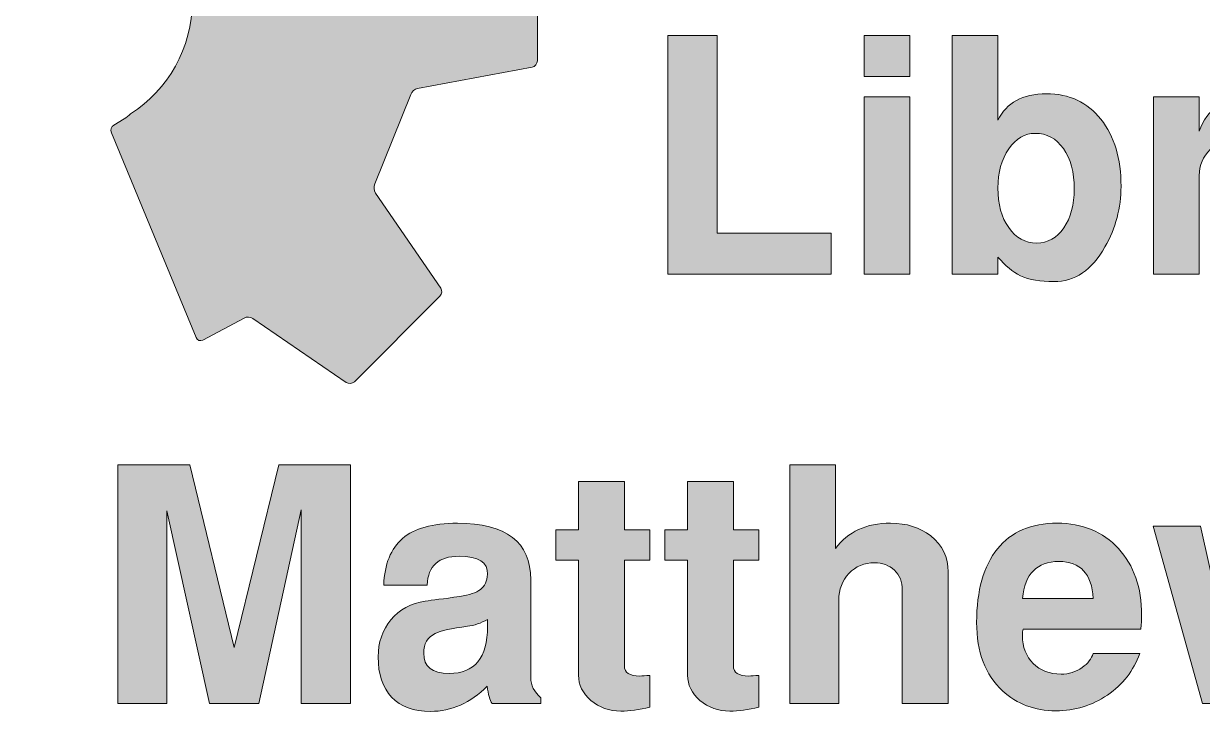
# Model space of a CAD drawing. Header units: inches. Extents: x 0.59 to 9.35, y -3.46 to -0.44.
# Drawn here: x 3.3002 to 3.7503, y -2.9224 to -2.6598 of the extents above; entities that cross this region are included whole.
import ezdxf

# ---------------------------------------------------------------- set-up
doc = ezdxf.new("R2010")
doc.units = ezdxf.units.IN
doc.header["$MEASUREMENT"] = 0
doc.layers.add('Layer 1', color=7, linetype='Continuous')

# ---------------------------------------------------------------- blocks, each defined once
blk = doc.blocks.new('block 56')
at = {"layer": 'Layer 1', "true_color": 0xed1f24}
h = blk.add_hatch(color=240, dxfattribs=at)
h.dxf.hatch_style = 2
edge = h.paths.add_edge_path()
edge.add_spline(control_points=[(3.4944, -2.62542), (3.4944, -2.62542), (3.4495, -2.61707), (3.4495, -2.61707), (3.44841, -2.61687), (3.44722, -2.61584), (3.44685, -2.61479), (3.44685, -2.61479), (3.43309, -2.58268), (3.43309, -2.58268), (3.43257, -2.58169), (3.43267, -2.58013), (3.43331, -2.57921), (3.43331, -2.57921), (3.45946, -2.54109), (3.45946, -2.54109), (3.46008, -2.54017), (3.45996, -2.53878), (3.45917, -2.53799), (3.45917, -2.53799), (3.42651, -2.50532), (3.42651, -2.50532), (3.42571, -2.50453), (3.42432, -2.5044), (3.42341, -2.50503), (3.42341, -2.50503), (3.38461, -2.53165), (3.38461, -2.53165), (3.38369, -2.53228), (3.38212, -2.5324), (3.38112, -2.5319), (3.38112, -2.5319), (3.35, -2.51917), (3.35, -2.51917), (3.34894, -2.51881), (3.34791, -2.51763), (3.3477, -2.51653), (3.3477, -2.51653), (3.33906, -2.4701), (3.33906, -2.4701), (3.33886, -2.469), (3.33778, -2.46811), (3.33667, -2.46811), (3.33667, -2.46811), (3.29046, -2.46811), (3.29046, -2.46811), (3.28935, -2.46811), (3.28827, -2.469), (3.28807, -2.4701), (3.28807, -2.4701), (3.27943, -2.51653), (3.27943, -2.51653), (3.27922, -2.51763), (3.27819, -2.51881), (3.27713, -2.51917), (3.27713, -2.51917), (3.24601, -2.5319), (3.24601, -2.5319), (3.24501, -2.5324), (3.24344, -2.53228), (3.24252, -2.53165), (3.24252, -2.53165), (3.20373, -2.50503), (3.20373, -2.50503), (3.20281, -2.5044), (3.20141, -2.50453), (3.20063, -2.50532), (3.20063, -2.50532), (3.16796, -2.53799), (3.16796, -2.53799), (3.16717, -2.53878), (3.16703, -2.54017), (3.16766, -2.54109), (3.16766, -2.54109), (3.19382, -2.57921), (3.19382, -2.57921), (3.19445, -2.58013), (3.19455, -2.58169), (3.19404, -2.58268), (3.19404, -2.58268), (3.18028, -2.61479), (3.18028, -2.61479), (3.17991, -2.61584), (3.17872, -2.61687), (3.17762, -2.61707), (3.17762, -2.61707), (3.13272, -2.62542), (3.13272, -2.62542), (3.13163, -2.62563), (3.13074, -2.6267), (3.13074, -2.62782), (3.13074, -2.62782), (3.13074, -2.67402), (3.13074, -2.67402), (3.13074, -2.67514), (3.13163, -2.67623), (3.13273, -2.67642), (3.13273, -2.67642), (3.17652, -2.68458), (3.17652, -2.68458), (3.17762, -2.68477), (3.17879, -2.68582), (3.17912, -2.68688), (3.17912, -2.68688), (3.1928, -2.72102), (3.1928, -2.72102), (3.19328, -2.72203), (3.19317, -2.72359), (3.19253, -2.72451), (3.19253, -2.72451), (3.16766, -2.76076), (3.16766, -2.76076), (3.16703, -2.76168), (3.16716, -2.76308), (3.16794, -2.76386), (3.16794, -2.76386), (3.20062, -2.79654), (3.20062, -2.79654), (3.20141, -2.79732), (3.20281, -2.79745), (3.20372, -2.79682), (3.20372, -2.79682), (3.23933, -2.77238), (3.23933, -2.77238), (3.24025, -2.77176), (3.24179, -2.7717), (3.24274, -2.77226), (3.24274, -2.77226), (3.25845, -2.78065), (3.25845, -2.78065), (3.25944, -2.78116), (3.2606, -2.78073), (3.26103, -2.7797), (3.26103, -2.7797), (3.29341, -2.70146), (3.29341, -2.70146), (3.29384, -2.70043), (3.29341, -2.69912), (3.29246, -2.69855), (3.29246, -2.69855), (3.28853, -2.69614), (3.28853, -2.69614), (3.2878, -2.69569), (3.28682, -2.69493), (3.28604, -2.69423), (3.27187, -2.68516), (3.26246, -2.66927), (3.26246, -2.65119), (3.26246, -2.62297), (3.28534, -2.60009), (3.31356, -2.60009), (3.34178, -2.60009), (3.36466, -2.62297), (3.36466, -2.65119), (3.36466, -2.66927), (3.35525, -2.68516), (3.34107, -2.69423), (3.3403, -2.69493), (3.33932, -2.69569), (3.3386, -2.69614), (3.3386, -2.69614), (3.33467, -2.69855), (3.33467, -2.69855), (3.33372, -2.69912), (3.33329, -2.70043), (3.33371, -2.70146), (3.33371, -2.70146), (3.36609, -2.7797), (3.36609, -2.7797), (3.36652, -2.78073), (3.36768, -2.78116), (3.36867, -2.78065), (3.36867, -2.78065), (3.38437, -2.77227), (3.38437, -2.77227), (3.38534, -2.7717), (3.38687, -2.77175), (3.38779, -2.77239), (3.38779, -2.77239), (3.4234, -2.79682), (3.4234, -2.79682), (3.42432, -2.79745), (3.42571, -2.79732), (3.4265, -2.79654), (3.4265, -2.79654), (3.45917, -2.76386), (3.45917, -2.76386), (3.45996, -2.76308), (3.4601, -2.76168), (3.45946, -2.76077), (3.45946, -2.76077), (3.43458, -2.72451), (3.43458, -2.72451), (3.43396, -2.7236), (3.43384, -2.72203), (3.43433, -2.72103), (3.43433, -2.72103), (3.448, -2.68688), (3.448, -2.68688), (3.44834, -2.68582), (3.4495, -2.68477), (3.4506, -2.68458), (3.4506, -2.68458), (3.49439, -2.67643), (3.49439, -2.67643), (3.49548, -2.67623), (3.49638, -2.67515), (3.49638, -2.67402), (3.49638, -2.67402), (3.49639, -2.62782), (3.49639, -2.62782), (3.49639, -2.6267), (3.49549, -2.62563), (3.4944, -2.62542)], knot_values=[0, 0, 0, 0, 0.013889, 0.013889, 0.013889, 0.027778, 0.027778, 0.027778, 0.041667, 0.041667, 0.041667, 0.055556, 0.055556, 0.055556, 0.069444, 0.069444, 0.069444, 0.083333, 0.083333, 0.083333, 0.097222, 0.097222, 0.097222, 0.111111, 0.111111, 0.111111, 0.125, 0.125, 0.125, 0.138889, 0.138889, 0.138889, 0.152778, 0.152778, 0.152778, 0.166667, 0.166667, 0.166667, 0.180556, 0.180556, 0.180556, 0.194444, 0.194444, 0.194444, 0.208333, 0.208333, 0.208333, 0.222222, 0.222222, 0.222222, 0.236111, 0.236111, 0.236111, 0.25, 0.25, 0.25, 0.263889, 0.263889, 0.263889, 0.277778, 0.277778, 0.277778, 0.291667, 0.291667, 0.291667, 0.305556, 0.305556, 0.305556, 0.319444, 0.319444, 0.319444, 0.333333, 0.333333, 0.333333, 0.347222, 0.347222, 0.347222, 0.361111, 0.361111, 0.361111, 0.375, 0.375, 0.375, 0.388889, 0.388889, 0.388889, 0.402778, 0.402778, 0.402778, 0.416667, 0.416667, 0.416667, 0.430556, 0.430556, 0.430556, 0.444444, 0.444444, 0.444444, 0.458333, 0.458333, 0.458333, 0.472222, 0.472222, 0.472222, 0.486111, 0.486111, 0.486111, 0.5, 0.5, 0.5, 0.513889, 0.513889, 0.513889, 0.527778, 0.527778, 0.527778, 0.541667, 0.541667, 0.541667, 0.555556, 0.555556, 0.555556, 0.569444, 0.569444, 0.569444, 0.583333, 0.583333, 0.583333, 0.597222, 0.597222, 0.597222, 0.611111, 0.611111, 0.611111, 0.625, 0.625, 0.625, 0.638889, 0.638889, 0.638889, 0.652778, 0.652778, 0.652778, 0.666667, 0.666667, 0.666667, 0.680556, 0.680556, 0.680556, 0.694444, 0.694444, 0.694444, 0.708333, 0.708333, 0.708333, 0.722222, 0.722222, 0.722222, 0.736111, 0.736111, 0.736111, 0.75, 0.75, 0.75, 0.763889, 0.763889, 0.763889, 0.777778, 0.777778, 0.777778, 0.791667, 0.791667, 0.791667, 0.805556, 0.805556, 0.805556, 0.819444, 0.819444, 0.819444, 0.833333, 0.833333, 0.833333, 0.847222, 0.847222, 0.847222, 0.861111, 0.861111, 0.861111, 0.875, 0.875, 0.875, 0.888889, 0.888889, 0.888889, 0.902778, 0.902778, 0.902778, 0.916667, 0.916667, 0.916667, 0.930556, 0.930556, 0.930556, 0.944444, 0.944444, 0.944444, 0.958333, 0.958333, 0.958333, 0.972222, 0.972222, 0.972222, 0.986111, 0.986111, 0.986111, 0.986111], degree=3, periodic=0)
edge.add_line((3.4944, -2.62542), (3.4944, -2.62542))
at = {"layer": 'Layer 1', "lineweight": 0}
blk.add_open_spline([(3.4944, -2.62542), (3.4944, -2.62542), (3.4495, -2.61707), (3.4495, -2.61707), (3.44841, -2.61687), (3.44722, -2.61584), (3.44685, -2.61479), (3.44685, -2.61479), (3.43309, -2.58268), (3.43309, -2.58268), (3.43257, -2.58169), (3.43267, -2.58013), (3.43331, -2.57921), (3.43331, -2.57921), (3.45946, -2.54109), (3.45946, -2.54109), (3.46008, -2.54017), (3.45996, -2.53878), (3.45917, -2.53799), (3.45917, -2.53799), (3.42651, -2.50532), (3.42651, -2.50532), (3.42571, -2.50453), (3.42432, -2.5044), (3.42341, -2.50503), (3.42341, -2.50503), (3.38461, -2.53165), (3.38461, -2.53165), (3.38369, -2.53228), (3.38212, -2.5324), (3.38112, -2.5319), (3.38112, -2.5319), (3.35, -2.51917), (3.35, -2.51917), (3.34894, -2.51881), (3.34791, -2.51763), (3.3477, -2.51653), (3.3477, -2.51653), (3.33906, -2.4701), (3.33906, -2.4701), (3.33886, -2.469), (3.33778, -2.46811), (3.33667, -2.46811), (3.33667, -2.46811), (3.29046, -2.46811), (3.29046, -2.46811), (3.28935, -2.46811), (3.28827, -2.469), (3.28807, -2.4701), (3.28807, -2.4701), (3.27943, -2.51653), (3.27943, -2.51653), (3.27922, -2.51763), (3.27819, -2.51881), (3.27713, -2.51917), (3.27713, -2.51917), (3.24601, -2.5319), (3.24601, -2.5319), (3.24501, -2.5324), (3.24344, -2.53228), (3.24252, -2.53165), (3.24252, -2.53165), (3.20373, -2.50503), (3.20373, -2.50503), (3.20281, -2.5044), (3.20141, -2.50453), (3.20063, -2.50532), (3.20063, -2.50532), (3.16796, -2.53799), (3.16796, -2.53799), (3.16717, -2.53878), (3.16703, -2.54017), (3.16766, -2.54109), (3.16766, -2.54109), (3.19382, -2.57921), (3.19382, -2.57921), (3.19445, -2.58013), (3.19455, -2.58169), (3.19404, -2.58268), (3.19404, -2.58268), (3.18028, -2.61479), (3.18028, -2.61479), (3.17991, -2.61584), (3.17872, -2.61687), (3.17762, -2.61707), (3.17762, -2.61707), (3.13272, -2.62542), (3.13272, -2.62542), (3.13163, -2.62563), (3.13074, -2.6267), (3.13074, -2.62782), (3.13074, -2.62782), (3.13074, -2.67402), (3.13074, -2.67402), (3.13074, -2.67514), (3.13163, -2.67623), (3.13273, -2.67642), (3.13273, -2.67642), (3.17652, -2.68458), (3.17652, -2.68458), (3.17762, -2.68477), (3.17879, -2.68582), (3.17912, -2.68688), (3.17912, -2.68688), (3.1928, -2.72102), (3.1928, -2.72102), (3.19328, -2.72203), (3.19317, -2.72359), (3.19253, -2.72451), (3.19253, -2.72451), (3.16766, -2.76076), (3.16766, -2.76076), (3.16703, -2.76168), (3.16716, -2.76308), (3.16794, -2.76386), (3.16794, -2.76386), (3.20062, -2.79654), (3.20062, -2.79654), (3.20141, -2.79732), (3.20281, -2.79745), (3.20372, -2.79682), (3.20372, -2.79682), (3.23933, -2.77238), (3.23933, -2.77238), (3.24025, -2.77176), (3.24179, -2.7717), (3.24274, -2.77226), (3.24274, -2.77226), (3.25845, -2.78065), (3.25845, -2.78065), (3.25944, -2.78116), (3.2606, -2.78073), (3.26103, -2.7797), (3.26103, -2.7797), (3.29341, -2.70146), (3.29341, -2.70146), (3.29384, -2.70043), (3.29341, -2.69912), (3.29246, -2.69855), (3.29246, -2.69855), (3.28853, -2.69614), (3.28853, -2.69614), (3.2878, -2.69569), (3.28682, -2.69493), (3.28604, -2.69423), (3.27187, -2.68516), (3.26246, -2.66927), (3.26246, -2.65119), (3.26246, -2.62297), (3.28534, -2.60009), (3.31356, -2.60009), (3.34178, -2.60009), (3.36466, -2.62297), (3.36466, -2.65119), (3.36466, -2.66927), (3.35525, -2.68516), (3.34107, -2.69423), (3.3403, -2.69493), (3.33932, -2.69569), (3.3386, -2.69614), (3.3386, -2.69614), (3.33467, -2.69855), (3.33467, -2.69855), (3.33372, -2.69912), (3.33329, -2.70043), (3.33371, -2.70146), (3.33371, -2.70146), (3.36609, -2.7797), (3.36609, -2.7797), (3.36652, -2.78073), (3.36768, -2.78116), (3.36867, -2.78065), (3.36867, -2.78065), (3.38437, -2.77227), (3.38437, -2.77227), (3.38534, -2.7717), (3.38687, -2.77175), (3.38779, -2.77239), (3.38779, -2.77239), (3.4234, -2.79682), (3.4234, -2.79682), (3.42432, -2.79745), (3.42571, -2.79732), (3.4265, -2.79654), (3.4265, -2.79654), (3.45917, -2.76386), (3.45917, -2.76386), (3.45996, -2.76308), (3.4601, -2.76168), (3.45946, -2.76077), (3.45946, -2.76077), (3.43458, -2.72451), (3.43458, -2.72451), (3.43396, -2.7236), (3.43384, -2.72203), (3.43433, -2.72103), (3.43433, -2.72103), (3.448, -2.68688), (3.448, -2.68688), (3.44834, -2.68582), (3.4495, -2.68477), (3.4506, -2.68458), (3.4506, -2.68458), (3.49439, -2.67643), (3.49439, -2.67643), (3.49548, -2.67623), (3.49638, -2.67515), (3.49638, -2.67402), (3.49638, -2.67402), (3.49639, -2.62782), (3.49639, -2.62782), (3.49639, -2.6267), (3.49549, -2.62563), (3.4944, -2.62542)], degree=3, knots=[0, 0, 0, 0, 1, 1, 1, 2, 2, 2, 3, 3, 3, 4, 4, 4, 5, 5, 5, 6, 6, 6, 7, 7, 7, 8, 8, 8, 9, 9, 9, 10, 10, 10, 11, 11, 11, 12, 12, 12, 13, 13, 13, 14, 14, 14, 15, 15, 15, 16, 16, 16, 17, 17, 17, 18, 18, 18, 19, 19, 19, 20, 20, 20, 21, 21, 21, 22, 22, 22, 23, 23, 23, 24, 24, 24, 25, 25, 25, 26, 26, 26, 27, 27, 27, 28, 28, 28, 29, 29, 29, 30, 30, 30, 31, 31, 31, 32, 32, 32, 33, 33, 33, 34, 34, 34, 35, 35, 35, 36, 36, 36, 37, 37, 37, 38, 38, 38, 39, 39, 39, 40, 40, 40, 41, 41, 41, 42, 42, 42, 43, 43, 43, 44, 44, 44, 45, 45, 45, 46, 46, 46, 47, 47, 47, 48, 48, 48, 49, 49, 49, 50, 50, 50, 51, 51, 51, 52, 52, 52, 53, 53, 53, 54, 54, 54, 55, 55, 55, 56, 56, 56, 57, 57, 57, 58, 58, 58, 59, 59, 59, 60, 60, 60, 61, 61, 61, 62, 62, 62, 63, 63, 63, 64, 64, 64, 65, 65, 65, 66, 66, 66, 67, 67, 67, 68, 68, 68, 69, 69, 69, 70, 70, 70, 71, 71, 71, 71], dxfattribs=at)
blk = doc.blocks.new('block 58')
at = {"layer": 'Layer 1', "true_color": 0xed1f24}
h = blk.add_hatch(color=240, dxfattribs=at)
h.dxf.hatch_style = 2
h.paths.add_polyline_path([(3.60859, -2.75547), (3.54622, -2.75547), (3.54622, -2.66434), (3.56496, -2.66434), (3.56496, -2.73984), (3.60859, -2.73984)])
h = blk.add_hatch(color=240, dxfattribs=at)
h.dxf.hatch_style = 2
h.paths.add_polyline_path([(3.63859, -2.67997), (3.62109, -2.67997), (3.62109, -2.66434), (3.63859, -2.66434)])
h.paths.add_polyline_path([(3.63859, -2.75547), (3.62109, -2.75547), (3.62109, -2.68772), (3.63859, -2.68772)])
h = blk.add_hatch(color=240, dxfattribs=at)
h.dxf.hatch_style = 2
edge = h.paths.add_edge_path()
edge.add_spline(control_points=[(3.71922, -2.72196), (3.71922, -2.73014), (3.71717, -2.73784), (3.71309, -2.74509), (3.70809, -2.75393), (3.70159, -2.75834), (3.69359, -2.75834), (3.68842, -2.75834), (3.68417, -2.75759), (3.68084, -2.75609), (3.67792, -2.75467), (3.67505, -2.7523), (3.67221, -2.74897), (3.67221, -2.74897), (3.67221, -2.75547), (3.67221, -2.75547), (3.67221, -2.75547), (3.65472, -2.75547), (3.65472, -2.75547), (3.65472, -2.75547), (3.65472, -2.66434), (3.65472, -2.66434), (3.65472, -2.66434), (3.67221, -2.66434), (3.67221, -2.66434), (3.67221, -2.66434), (3.67221, -2.69672), (3.67221, -2.69672), (3.67546, -2.68997), (3.68163, -2.68659), (3.69071, -2.68659), (3.69946, -2.68659), (3.7064, -2.68984), (3.71153, -2.69634), (3.71665, -2.70284), (3.71922, -2.71139), (3.71922, -2.72196)], knot_values=[0, 0, 0, 0, 1, 1, 1, 2, 2, 2, 3, 3, 3, 4, 4, 4, 5, 5, 5, 6, 6, 6, 7, 7, 7, 8, 8, 8, 9, 9, 9, 10, 10, 10, 11, 11, 11, 12, 12, 12, 12], degree=3, periodic=1)
edge = h.paths.add_edge_path()
edge.add_spline(control_points=[(3.70134, -2.72297), (3.70134, -2.71655), (3.69997, -2.71141), (3.69723, -2.70753), (3.69449, -2.70365), (3.69088, -2.70171), (3.6864, -2.70171), (3.6825, -2.70171), (3.67917, -2.70369), (3.67638, -2.70766), (3.6736, -2.71162), (3.67221, -2.71659), (3.67221, -2.72259), (3.67221, -2.72876), (3.67358, -2.7338), (3.67632, -2.73772), (3.67906, -2.74163), (3.68262, -2.74359), (3.68703, -2.74359), (3.69126, -2.74359), (3.6947, -2.74165), (3.69736, -2.73778), (3.70001, -2.7339), (3.70134, -2.72896), (3.70134, -2.72297)], knot_values=[0, 0, 0, 0, 1, 1, 1, 2, 2, 2, 3, 3, 3, 4, 4, 4, 5, 5, 5, 6, 6, 6, 7, 7, 7, 8, 8, 8, 8], degree=3, periodic=1)
h = blk.add_hatch(color=240, dxfattribs=at)
h.dxf.hatch_style = 2
edge = h.paths.add_edge_path()
edge.add_spline(control_points=[(3.76997, -2.70434), (3.76764, -2.70409), (3.76593, -2.70397), (3.76485, -2.70397), (3.75993, -2.70397), (3.75608, -2.70528), (3.75328, -2.70791), (3.75049, -2.71053), (3.7491, -2.71384), (3.7491, -2.71784), (3.7491, -2.71784), (3.7491, -2.75547), (3.7491, -2.75547), (3.7491, -2.75547), (3.73159, -2.75547), (3.73159, -2.75547), (3.73159, -2.75547), (3.73159, -2.68772), (3.73159, -2.68772), (3.73159, -2.68772), (3.7491, -2.68772), (3.7491, -2.68772), (3.7491, -2.68772), (3.7491, -2.70084), (3.7491, -2.70084), (3.75035, -2.69684), (3.75285, -2.69347), (3.7566, -2.69071), (3.76035, -2.68797), (3.7641, -2.68659), (3.76785, -2.68659), (3.76826, -2.68659), (3.76898, -2.68667), (3.76997, -2.68684), (3.76997, -2.68684), (3.76997, -2.70434), (3.76997, -2.70434)], knot_values=[0, 0, 0, 0, 1, 1, 1, 2, 2, 2, 3, 3, 3, 4, 4, 4, 5, 5, 5, 6, 6, 6, 7, 7, 7, 8, 8, 8, 9, 9, 9, 10, 10, 10, 11, 11, 11, 12, 12, 12, 12], degree=3, periodic=1)
at = {"layer": 'Layer 1', "lineweight": 0}
for points in [[(3.60859, -2.75547), (3.54622, -2.75547), (3.54622, -2.66434), (3.56496, -2.66434), (3.56496, -2.73984), (3.60859, -2.73984), (3.60859, -2.75547)], [(3.63859, -2.67997), (3.62109, -2.67997), (3.62109, -2.66434), (3.63859, -2.66434), (3.63859, -2.67997)], [(3.63859, -2.75547), (3.62109, -2.75547), (3.62109, -2.68772), (3.63859, -2.68772), (3.63859, -2.75547)]]:
    blk.add_lwpolyline(points, dxfattribs=at)
for points, knots in [([(3.71922, -2.72196), (3.71922, -2.73014), (3.71717, -2.73784), (3.71309, -2.74509), (3.70809, -2.75393), (3.70159, -2.75834), (3.69359, -2.75834), (3.68842, -2.75834), (3.68417, -2.75759), (3.68084, -2.75609), (3.67792, -2.75467), (3.67505, -2.7523), (3.67221, -2.74897), (3.67221, -2.74897), (3.67221, -2.75547), (3.67221, -2.75547), (3.67221, -2.75547), (3.65472, -2.75547), (3.65472, -2.75547), (3.65472, -2.75547), (3.65472, -2.66434), (3.65472, -2.66434), (3.65472, -2.66434), (3.67221, -2.66434), (3.67221, -2.66434), (3.67221, -2.66434), (3.67221, -2.69672), (3.67221, -2.69672), (3.67546, -2.68997), (3.68163, -2.68659), (3.69071, -2.68659), (3.69946, -2.68659), (3.7064, -2.68984), (3.71153, -2.69634), (3.71665, -2.70284), (3.71922, -2.71139), (3.71922, -2.72196)], [0, 0, 0, 0, 1, 1, 1, 2, 2, 2, 3, 3, 3, 4, 4, 4, 5, 5, 5, 6, 6, 6, 7, 7, 7, 8, 8, 8, 9, 9, 9, 10, 10, 10, 11, 11, 11, 12, 12, 12, 12]), ([(3.76997, -2.70434), (3.76764, -2.70409), (3.76593, -2.70397), (3.76485, -2.70397), (3.75993, -2.70397), (3.75608, -2.70528), (3.75328, -2.70791), (3.75049, -2.71053), (3.7491, -2.71384), (3.7491, -2.71784), (3.7491, -2.71784), (3.7491, -2.75547), (3.7491, -2.75547), (3.7491, -2.75547), (3.73159, -2.75547), (3.73159, -2.75547), (3.73159, -2.75547), (3.73159, -2.68772), (3.73159, -2.68772), (3.73159, -2.68772), (3.7491, -2.68772), (3.7491, -2.68772), (3.7491, -2.68772), (3.7491, -2.70084), (3.7491, -2.70084), (3.75035, -2.69684), (3.75285, -2.69347), (3.7566, -2.69071), (3.76035, -2.68797), (3.7641, -2.68659), (3.76785, -2.68659), (3.76826, -2.68659), (3.76898, -2.68667), (3.76997, -2.68684), (3.76997, -2.68684), (3.76997, -2.70434), (3.76997, -2.70434)], [0, 0, 0, 0, 1, 1, 1, 2, 2, 2, 3, 3, 3, 4, 4, 4, 5, 5, 5, 6, 6, 6, 7, 7, 7, 8, 8, 8, 9, 9, 9, 10, 10, 10, 11, 11, 11, 12, 12, 12, 12]), ([(3.70134, -2.72297), (3.70134, -2.71655), (3.69997, -2.71141), (3.69723, -2.70753), (3.69449, -2.70365), (3.69088, -2.70171), (3.6864, -2.70171), (3.6825, -2.70171), (3.67917, -2.70369), (3.67638, -2.70766), (3.6736, -2.71162), (3.67221, -2.71659), (3.67221, -2.72259), (3.67221, -2.72876), (3.67358, -2.7338), (3.67632, -2.73772), (3.67906, -2.74163), (3.68262, -2.74359), (3.68703, -2.74359), (3.69126, -2.74359), (3.6947, -2.74165), (3.69736, -2.73778), (3.70001, -2.7339), (3.70134, -2.72896), (3.70134, -2.72297)], [0, 0, 0, 0, 1, 1, 1, 2, 2, 2, 3, 3, 3, 4, 4, 4, 5, 5, 5, 6, 6, 6, 7, 7, 7, 8, 8, 8, 8])]:
    blk.add_open_spline(points, degree=3, knots=knots, dxfattribs=at)
blk = doc.blocks.new('block 57')
at = {"layer": 'Layer 1'}
blk.add_blockref('block 58', (0, 0), dxfattribs=at)
blk = doc.blocks.new('block 59')
at = {"layer": 'Layer 1', "true_color": 0xed1f24}
h = blk.add_hatch(color=240, dxfattribs=at)
h.dxf.hatch_style = 2
h.paths.add_polyline_path([(3.42496, -2.91944), (3.40621, -2.91944), (3.40621, -2.84544), (3.38996, -2.91944), (3.37121, -2.91944), (3.35495, -2.84582), (3.35495, -2.91944), (3.33621, -2.91944), (3.33621, -2.82831), (3.36364, -2.82831), (3.38057, -2.89808), (3.39768, -2.82831), (3.42496, -2.82831)])
h = blk.add_hatch(color=240, dxfattribs=at)
h.dxf.hatch_style = 2
edge = h.paths.add_edge_path()
edge.add_spline(control_points=[(3.65321, -2.91944), (3.65321, -2.91944), (3.63571, -2.91944), (3.63571, -2.91944), (3.63571, -2.91944), (3.63571, -2.87621), (3.63571, -2.87621), (3.63571, -2.87296), (3.63471, -2.87039), (3.63271, -2.86851), (3.63071, -2.86663), (3.62817, -2.86569), (3.62508, -2.86569), (3.62117, -2.86569), (3.61791, -2.86705), (3.61534, -2.86976), (3.61275, -2.87248), (3.61146, -2.87588), (3.61146, -2.87997), (3.61146, -2.87997), (3.61146, -2.91944), (3.61146, -2.91944), (3.61146, -2.91944), (3.59271, -2.91944), (3.59271, -2.91944), (3.59271, -2.91944), (3.59271, -2.82831), (3.59271, -2.82831), (3.59271, -2.82831), (3.61021, -2.82831), (3.61021, -2.82831), (3.61021, -2.82831), (3.61021, -2.86019), (3.61021, -2.86019), (3.61496, -2.85377), (3.62196, -2.85057), (3.63121, -2.85057), (3.63729, -2.85057), (3.64242, -2.85219), (3.64659, -2.85544), (3.651, -2.85894), (3.65321, -2.86353), (3.65321, -2.86919), (3.65321, -2.86919), (3.65321, -2.91944), (3.65321, -2.91944)], knot_values=[0, 0, 0, 0, 1, 1, 1, 2, 2, 2, 3, 3, 3, 4, 4, 4, 5, 5, 5, 6, 6, 6, 7, 7, 7, 8, 8, 8, 9, 9, 9, 10, 10, 10, 11, 11, 11, 12, 12, 12, 13, 13, 13, 14, 14, 14, 15, 15, 15, 15], degree=3, periodic=1)
h = blk.add_hatch(color=240, dxfattribs=at)
h.dxf.hatch_style = 2
edge = h.paths.add_edge_path()
edge.add_spline(control_points=[(3.53934, -2.92082), (3.53525, -2.92181), (3.53154, -2.92232), (3.52821, -2.92232), (3.5238, -2.92232), (3.52001, -2.92096), (3.51684, -2.91825), (3.51367, -2.91555), (3.51208, -2.91231), (3.51208, -2.90856), (3.51208, -2.90856), (3.51208, -2.86469), (3.51208, -2.86469), (3.51208, -2.86469), (3.50346, -2.86469), (3.50346, -2.86469), (3.50346, -2.86469), (3.50346, -2.85307), (3.50346, -2.85307), (3.50346, -2.85307), (3.51208, -2.85307), (3.51208, -2.85307), (3.51208, -2.85307), (3.51208, -2.83469), (3.51208, -2.83469), (3.51208, -2.83469), (3.52959, -2.83469), (3.52959, -2.83469), (3.52959, -2.83469), (3.52959, -2.85307), (3.52959, -2.85307), (3.52959, -2.85307), (3.53934, -2.85307), (3.53934, -2.85307), (3.53934, -2.85307), (3.53934, -2.86469), (3.53934, -2.86469), (3.53934, -2.86469), (3.52959, -2.86469), (3.52959, -2.86469), (3.52959, -2.86469), (3.52959, -2.90506), (3.52959, -2.90506), (3.52959, -2.90765), (3.53154, -2.90894), (3.53546, -2.90894), (3.53638, -2.90886), (3.53767, -2.90877), (3.53934, -2.90869), (3.53934, -2.90869), (3.53934, -2.92082), (3.53934, -2.92082)], knot_values=[0, 0, 0, 0, 1, 1, 1, 2, 2, 2, 3, 3, 3, 4, 4, 4, 5, 5, 5, 6, 6, 6, 7, 7, 7, 8, 8, 8, 9, 9, 9, 10, 10, 10, 11, 11, 11, 12, 12, 12, 13, 13, 13, 14, 14, 14, 15, 15, 15, 16, 16, 16, 17, 17, 17, 17], degree=3, periodic=1)
h = blk.add_hatch(color=240, dxfattribs=at)
h.dxf.hatch_style = 2
edge = h.paths.add_edge_path()
edge.add_spline(control_points=[(3.58097, -2.92082), (3.57688, -2.92181), (3.57317, -2.92232), (3.56984, -2.92232), (3.56542, -2.92232), (3.56163, -2.92096), (3.55846, -2.91825), (3.5553, -2.91555), (3.55371, -2.91231), (3.55371, -2.90856), (3.55371, -2.90856), (3.55371, -2.86469), (3.55371, -2.86469), (3.55371, -2.86469), (3.54508, -2.86469), (3.54508, -2.86469), (3.54508, -2.86469), (3.54508, -2.85307), (3.54508, -2.85307), (3.54508, -2.85307), (3.55371, -2.85307), (3.55371, -2.85307), (3.55371, -2.85307), (3.55371, -2.83469), (3.55371, -2.83469), (3.55371, -2.83469), (3.57121, -2.83469), (3.57121, -2.83469), (3.57121, -2.83469), (3.57121, -2.85307), (3.57121, -2.85307), (3.57121, -2.85307), (3.58097, -2.85307), (3.58097, -2.85307), (3.58097, -2.85307), (3.58097, -2.86469), (3.58097, -2.86469), (3.58097, -2.86469), (3.57121, -2.86469), (3.57121, -2.86469), (3.57121, -2.86469), (3.57121, -2.90506), (3.57121, -2.90506), (3.57121, -2.90765), (3.57317, -2.90894), (3.57709, -2.90894), (3.578, -2.90886), (3.5793, -2.90877), (3.58097, -2.90869), (3.58097, -2.90869), (3.58097, -2.92082), (3.58097, -2.92082)], knot_values=[0, 0, 0, 0, 1, 1, 1, 2, 2, 2, 3, 3, 3, 4, 4, 4, 5, 5, 5, 6, 6, 6, 7, 7, 7, 8, 8, 8, 9, 9, 9, 10, 10, 10, 11, 11, 11, 12, 12, 12, 13, 13, 13, 14, 14, 14, 15, 15, 15, 16, 16, 16, 17, 17, 17, 17], degree=3, periodic=1)
h = blk.add_hatch(color=240, dxfattribs=at)
h.dxf.hatch_style = 2
edge = h.paths.add_edge_path()
edge.add_spline(control_points=[(3.49771, -2.91944), (3.49771, -2.91944), (3.47909, -2.91944), (3.47909, -2.91944), (3.47825, -2.91811), (3.47762, -2.9159), (3.47721, -2.91281), (3.47079, -2.91923), (3.46358, -2.92244), (3.45558, -2.92244), (3.44908, -2.92244), (3.44413, -2.92063), (3.44071, -2.91701), (3.43729, -2.91338), (3.43558, -2.90823), (3.43558, -2.90156), (3.43558, -2.89606), (3.43721, -2.89136), (3.44046, -2.88744), (3.44371, -2.88352), (3.44808, -2.88115), (3.45358, -2.88032), (3.45616, -2.87998), (3.46054, -2.8794), (3.46671, -2.87857), (3.47037, -2.87798), (3.47302, -2.87709), (3.47464, -2.87587), (3.47627, -2.87467), (3.47717, -2.87273), (3.47734, -2.87006), (3.47758, -2.86549), (3.47396, -2.86319), (3.46646, -2.86319), (3.45862, -2.86319), (3.45458, -2.86686), (3.45433, -2.87419), (3.45433, -2.87419), (3.4377, -2.87419), (3.4377, -2.87419), (3.43804, -2.86619), (3.44044, -2.86025), (3.44489, -2.85638), (3.44935, -2.85251), (3.45633, -2.85057), (3.46583, -2.85057), (3.4845, -2.85057), (3.49384, -2.85777), (3.49384, -2.87219), (3.49384, -2.87219), (3.49384, -2.90957), (3.49384, -2.90957), (3.49384, -2.91248), (3.49512, -2.91503), (3.49771, -2.91719), (3.49771, -2.91719), (3.49771, -2.91944), (3.49771, -2.91944)], knot_values=[0, 0, 0, 0, 1, 1, 1, 2, 2, 2, 3, 3, 3, 4, 4, 4, 5, 5, 5, 6, 6, 6, 7, 7, 7, 8, 8, 8, 9, 9, 9, 10, 10, 10, 11, 11, 11, 12, 12, 12, 13, 13, 13, 14, 14, 14, 15, 15, 15, 16, 16, 16, 17, 17, 17, 18, 18, 18, 19, 19, 19, 19], degree=3, periodic=1)
edge = h.paths.add_edge_path()
edge.add_spline(control_points=[(3.47734, -2.88994), (3.47734, -2.88994), (3.47734, -2.88732), (3.47734, -2.88732), (3.47482, -2.88873), (3.47226, -2.88961), (3.46967, -2.88994), (3.46356, -2.89069), (3.45945, -2.89161), (3.45736, -2.89269), (3.45442, -2.89411), (3.45296, -2.89661), (3.45296, -2.90019), (3.45296, -2.90536), (3.45618, -2.90794), (3.46263, -2.90794), (3.47243, -2.90794), (3.47734, -2.90194), (3.47734, -2.88994)], knot_values=[0, 0, 0, 0, 1, 1, 1, 2, 2, 2, 3, 3, 3, 4, 4, 4, 5, 5, 5, 6, 6, 6, 6], degree=3, periodic=1)
h = blk.add_hatch(color=240, dxfattribs=at)
h.dxf.hatch_style = 2
edge = h.paths.add_edge_path()
edge.add_spline(control_points=[(3.72709, -2.88569), (3.72709, -2.88769), (3.72697, -2.88949), (3.72672, -2.89107), (3.72672, -2.89107), (3.68184, -2.89107), (3.68184, -2.89107), (3.68167, -2.89157), (3.68159, -2.89236), (3.68159, -2.89344), (3.68159, -2.89786), (3.68295, -2.90142), (3.68568, -2.90413), (3.6884, -2.90684), (3.69195, -2.90819), (3.69633, -2.90819), (3.69922, -2.90819), (3.7019, -2.90736), (3.70438, -2.90569), (3.70661, -2.90411), (3.70801, -2.90232), (3.70859, -2.90032), (3.70859, -2.90032), (3.72634, -2.90032), (3.72634, -2.90032), (3.72401, -2.9069), (3.7199, -2.91219), (3.71403, -2.91619), (3.70815, -2.92019), (3.70159, -2.92219), (3.69434, -2.92219), (3.68626, -2.92219), (3.67946, -2.91965), (3.67396, -2.91456), (3.66738, -2.90848), (3.66409, -2.89977), (3.66409, -2.88844), (3.66409, -2.87627), (3.66673, -2.86692), (3.67202, -2.86038), (3.67732, -2.85383), (3.68492, -2.85057), (3.69484, -2.85057), (3.70451, -2.85057), (3.7123, -2.85379), (3.71821, -2.86025), (3.72413, -2.86671), (3.72709, -2.87519), (3.72709, -2.88569)], knot_values=[0, 0, 0, 0, 1, 1, 1, 2, 2, 2, 3, 3, 3, 4, 4, 4, 5, 5, 5, 6, 6, 6, 7, 7, 7, 8, 8, 8, 9, 9, 9, 10, 10, 10, 11, 11, 11, 12, 12, 12, 13, 13, 13, 14, 14, 14, 15, 15, 15, 16, 16, 16, 16], degree=3, periodic=1)
edge = h.paths.add_edge_path()
edge.add_spline(control_points=[(3.70859, -2.87931), (3.70808, -2.8699), (3.70371, -2.86519), (3.69547, -2.86519), (3.68714, -2.86519), (3.68252, -2.8699), (3.68159, -2.87931), (3.68159, -2.87931), (3.70859, -2.87931), (3.70859, -2.87931)], knot_values=[0, 0, 0, 0, 1, 1, 1, 2, 2, 2, 3, 3, 3, 3], degree=3, periodic=1)
h = blk.add_hatch(color=240, dxfattribs=at)
h.dxf.hatch_style = 2
h.paths.add_polyline_path([(3.82659, -2.85169), (3.80773, -2.91944), (3.78973, -2.91944), (3.77909, -2.87159), (3.76836, -2.91944), (3.75035, -2.91944), (3.73147, -2.85169), (3.74959, -2.85169), (3.76009, -2.89907), (3.76997, -2.85169), (3.78809, -2.85169), (3.79797, -2.89894), (3.80846, -2.85169)])
at = {"layer": 'Layer 1', "lineweight": 0}
for points in [[(3.42496, -2.91944), (3.40621, -2.91944), (3.40621, -2.84544), (3.38996, -2.91944), (3.37121, -2.91944), (3.35495, -2.84582), (3.35495, -2.91944), (3.33621, -2.91944), (3.33621, -2.82831), (3.36364, -2.82831), (3.38057, -2.89808), (3.39768, -2.82831), (3.42496, -2.82831), (3.42496, -2.91944)], [(3.82659, -2.85169), (3.80773, -2.91944), (3.78973, -2.91944), (3.77909, -2.87159), (3.76836, -2.91944), (3.75035, -2.91944), (3.73147, -2.85169), (3.74959, -2.85169), (3.76009, -2.89907), (3.76997, -2.85169), (3.78809, -2.85169), (3.79797, -2.89894), (3.80846, -2.85169), (3.82659, -2.85169)]]:
    blk.add_lwpolyline(points, dxfattribs=at)
for points, knots in [([(3.65321, -2.91944), (3.65321, -2.91944), (3.63571, -2.91944), (3.63571, -2.91944), (3.63571, -2.91944), (3.63571, -2.87621), (3.63571, -2.87621), (3.63571, -2.87296), (3.63471, -2.87039), (3.63271, -2.86851), (3.63071, -2.86663), (3.62817, -2.86569), (3.62508, -2.86569), (3.62117, -2.86569), (3.61791, -2.86705), (3.61534, -2.86976), (3.61275, -2.87248), (3.61146, -2.87588), (3.61146, -2.87997), (3.61146, -2.87997), (3.61146, -2.91944), (3.61146, -2.91944), (3.61146, -2.91944), (3.59271, -2.91944), (3.59271, -2.91944), (3.59271, -2.91944), (3.59271, -2.82831), (3.59271, -2.82831), (3.59271, -2.82831), (3.61021, -2.82831), (3.61021, -2.82831), (3.61021, -2.82831), (3.61021, -2.86019), (3.61021, -2.86019), (3.61496, -2.85377), (3.62196, -2.85057), (3.63121, -2.85057), (3.63729, -2.85057), (3.64242, -2.85219), (3.64659, -2.85544), (3.651, -2.85894), (3.65321, -2.86353), (3.65321, -2.86919), (3.65321, -2.86919), (3.65321, -2.91944), (3.65321, -2.91944)], [0, 0, 0, 0, 1, 1, 1, 2, 2, 2, 3, 3, 3, 4, 4, 4, 5, 5, 5, 6, 6, 6, 7, 7, 7, 8, 8, 8, 9, 9, 9, 10, 10, 10, 11, 11, 11, 12, 12, 12, 13, 13, 13, 14, 14, 14, 15, 15, 15, 15]), ([(3.53934, -2.92082), (3.53525, -2.92181), (3.53154, -2.92232), (3.52821, -2.92232), (3.5238, -2.92232), (3.52001, -2.92096), (3.51684, -2.91825), (3.51367, -2.91555), (3.51208, -2.91231), (3.51208, -2.90856), (3.51208, -2.90856), (3.51208, -2.86469), (3.51208, -2.86469), (3.51208, -2.86469), (3.50346, -2.86469), (3.50346, -2.86469), (3.50346, -2.86469), (3.50346, -2.85307), (3.50346, -2.85307), (3.50346, -2.85307), (3.51208, -2.85307), (3.51208, -2.85307), (3.51208, -2.85307), (3.51208, -2.83469), (3.51208, -2.83469), (3.51208, -2.83469), (3.52959, -2.83469), (3.52959, -2.83469), (3.52959, -2.83469), (3.52959, -2.85307), (3.52959, -2.85307), (3.52959, -2.85307), (3.53934, -2.85307), (3.53934, -2.85307), (3.53934, -2.85307), (3.53934, -2.86469), (3.53934, -2.86469), (3.53934, -2.86469), (3.52959, -2.86469), (3.52959, -2.86469), (3.52959, -2.86469), (3.52959, -2.90506), (3.52959, -2.90506), (3.52959, -2.90765), (3.53154, -2.90894), (3.53546, -2.90894), (3.53638, -2.90886), (3.53767, -2.90877), (3.53934, -2.90869), (3.53934, -2.90869), (3.53934, -2.92082), (3.53934, -2.92082)], [0, 0, 0, 0, 1, 1, 1, 2, 2, 2, 3, 3, 3, 4, 4, 4, 5, 5, 5, 6, 6, 6, 7, 7, 7, 8, 8, 8, 9, 9, 9, 10, 10, 10, 11, 11, 11, 12, 12, 12, 13, 13, 13, 14, 14, 14, 15, 15, 15, 16, 16, 16, 17, 17, 17, 17]), ([(3.58097, -2.92082), (3.57688, -2.92181), (3.57317, -2.92232), (3.56984, -2.92232), (3.56542, -2.92232), (3.56163, -2.92096), (3.55846, -2.91825), (3.5553, -2.91555), (3.55371, -2.91231), (3.55371, -2.90856), (3.55371, -2.90856), (3.55371, -2.86469), (3.55371, -2.86469), (3.55371, -2.86469), (3.54508, -2.86469), (3.54508, -2.86469), (3.54508, -2.86469), (3.54508, -2.85307), (3.54508, -2.85307), (3.54508, -2.85307), (3.55371, -2.85307), (3.55371, -2.85307), (3.55371, -2.85307), (3.55371, -2.83469), (3.55371, -2.83469), (3.55371, -2.83469), (3.57121, -2.83469), (3.57121, -2.83469), (3.57121, -2.83469), (3.57121, -2.85307), (3.57121, -2.85307), (3.57121, -2.85307), (3.58097, -2.85307), (3.58097, -2.85307), (3.58097, -2.85307), (3.58097, -2.86469), (3.58097, -2.86469), (3.58097, -2.86469), (3.57121, -2.86469), (3.57121, -2.86469), (3.57121, -2.86469), (3.57121, -2.90506), (3.57121, -2.90506), (3.57121, -2.90765), (3.57317, -2.90894), (3.57709, -2.90894), (3.578, -2.90886), (3.5793, -2.90877), (3.58097, -2.90869), (3.58097, -2.90869), (3.58097, -2.92082), (3.58097, -2.92082)], [0, 0, 0, 0, 1, 1, 1, 2, 2, 2, 3, 3, 3, 4, 4, 4, 5, 5, 5, 6, 6, 6, 7, 7, 7, 8, 8, 8, 9, 9, 9, 10, 10, 10, 11, 11, 11, 12, 12, 12, 13, 13, 13, 14, 14, 14, 15, 15, 15, 16, 16, 16, 17, 17, 17, 17]), ([(3.49771, -2.91944), (3.49771, -2.91944), (3.47909, -2.91944), (3.47909, -2.91944), (3.47825, -2.91811), (3.47762, -2.9159), (3.47721, -2.91281), (3.47079, -2.91923), (3.46358, -2.92244), (3.45558, -2.92244), (3.44908, -2.92244), (3.44413, -2.92063), (3.44071, -2.91701), (3.43729, -2.91338), (3.43558, -2.90823), (3.43558, -2.90156), (3.43558, -2.89606), (3.43721, -2.89136), (3.44046, -2.88744), (3.44371, -2.88352), (3.44808, -2.88115), (3.45358, -2.88032), (3.45616, -2.87998), (3.46054, -2.8794), (3.46671, -2.87857), (3.47037, -2.87798), (3.47302, -2.87709), (3.47464, -2.87587), (3.47627, -2.87467), (3.47717, -2.87273), (3.47734, -2.87006), (3.47758, -2.86549), (3.47396, -2.86319), (3.46646, -2.86319), (3.45862, -2.86319), (3.45458, -2.86686), (3.45433, -2.87419), (3.45433, -2.87419), (3.4377, -2.87419), (3.4377, -2.87419), (3.43804, -2.86619), (3.44044, -2.86025), (3.44489, -2.85638), (3.44935, -2.85251), (3.45633, -2.85057), (3.46583, -2.85057), (3.4845, -2.85057), (3.49384, -2.85777), (3.49384, -2.87219), (3.49384, -2.87219), (3.49384, -2.90957), (3.49384, -2.90957), (3.49384, -2.91248), (3.49512, -2.91503), (3.49771, -2.91719), (3.49771, -2.91719), (3.49771, -2.91944), (3.49771, -2.91944)], [0, 0, 0, 0, 1, 1, 1, 2, 2, 2, 3, 3, 3, 4, 4, 4, 5, 5, 5, 6, 6, 6, 7, 7, 7, 8, 8, 8, 9, 9, 9, 10, 10, 10, 11, 11, 11, 12, 12, 12, 13, 13, 13, 14, 14, 14, 15, 15, 15, 16, 16, 16, 17, 17, 17, 18, 18, 18, 19, 19, 19, 19]), ([(3.72709, -2.88569), (3.72709, -2.88769), (3.72697, -2.88949), (3.72672, -2.89107), (3.72672, -2.89107), (3.68184, -2.89107), (3.68184, -2.89107), (3.68167, -2.89157), (3.68159, -2.89236), (3.68159, -2.89344), (3.68159, -2.89786), (3.68295, -2.90142), (3.68568, -2.90413), (3.6884, -2.90684), (3.69195, -2.90819), (3.69633, -2.90819), (3.69922, -2.90819), (3.7019, -2.90736), (3.70438, -2.90569), (3.70661, -2.90411), (3.70801, -2.90232), (3.70859, -2.90032), (3.70859, -2.90032), (3.72634, -2.90032), (3.72634, -2.90032), (3.72401, -2.9069), (3.7199, -2.91219), (3.71403, -2.91619), (3.70815, -2.92019), (3.70159, -2.92219), (3.69434, -2.92219), (3.68626, -2.92219), (3.67946, -2.91965), (3.67396, -2.91456), (3.66738, -2.90848), (3.66409, -2.89977), (3.66409, -2.88844), (3.66409, -2.87627), (3.66673, -2.86692), (3.67202, -2.86038), (3.67732, -2.85383), (3.68492, -2.85057), (3.69484, -2.85057), (3.70451, -2.85057), (3.7123, -2.85379), (3.71821, -2.86025), (3.72413, -2.86671), (3.72709, -2.87519), (3.72709, -2.88569)], [0, 0, 0, 0, 1, 1, 1, 2, 2, 2, 3, 3, 3, 4, 4, 4, 5, 5, 5, 6, 6, 6, 7, 7, 7, 8, 8, 8, 9, 9, 9, 10, 10, 10, 11, 11, 11, 12, 12, 12, 13, 13, 13, 14, 14, 14, 15, 15, 15, 16, 16, 16, 16]), ([(3.70859, -2.87931), (3.70808, -2.8699), (3.70371, -2.86519), (3.69547, -2.86519), (3.68714, -2.86519), (3.68252, -2.8699), (3.68159, -2.87931), (3.68159, -2.87931), (3.70859, -2.87931), (3.70859, -2.87931)], [0, 0, 0, 0, 1, 1, 1, 2, 2, 2, 3, 3, 3, 3]), ([(3.47734, -2.88994), (3.47734, -2.88994), (3.47734, -2.88732), (3.47734, -2.88732), (3.47482, -2.88873), (3.47226, -2.88961), (3.46967, -2.88994), (3.46356, -2.89069), (3.45945, -2.89161), (3.45736, -2.89269), (3.45442, -2.89411), (3.45296, -2.89661), (3.45296, -2.90019), (3.45296, -2.90536), (3.45618, -2.90794), (3.46263, -2.90794), (3.47243, -2.90794), (3.47734, -2.90194), (3.47734, -2.88994)], [0, 0, 0, 0, 1, 1, 1, 2, 2, 2, 3, 3, 3, 4, 4, 4, 5, 5, 5, 6, 6, 6, 6])]:
    blk.add_open_spline(points, degree=3, knots=knots, dxfattribs=at)
blk = doc.blocks.new('block 55')
at = {"layer": 'Layer 1'}
for name in ['block 56', 'block 57', 'block 59']:
    blk.add_blockref(name, (0, 0), dxfattribs=at)

msp = doc.modelspace()

# ---------------------------------------------------------------- block references
at = {"layer": 'Layer 1'}
msp.add_blockref('block 55', (0, 0), dxfattribs=at)

doc.saveas('drawing.dxf')
